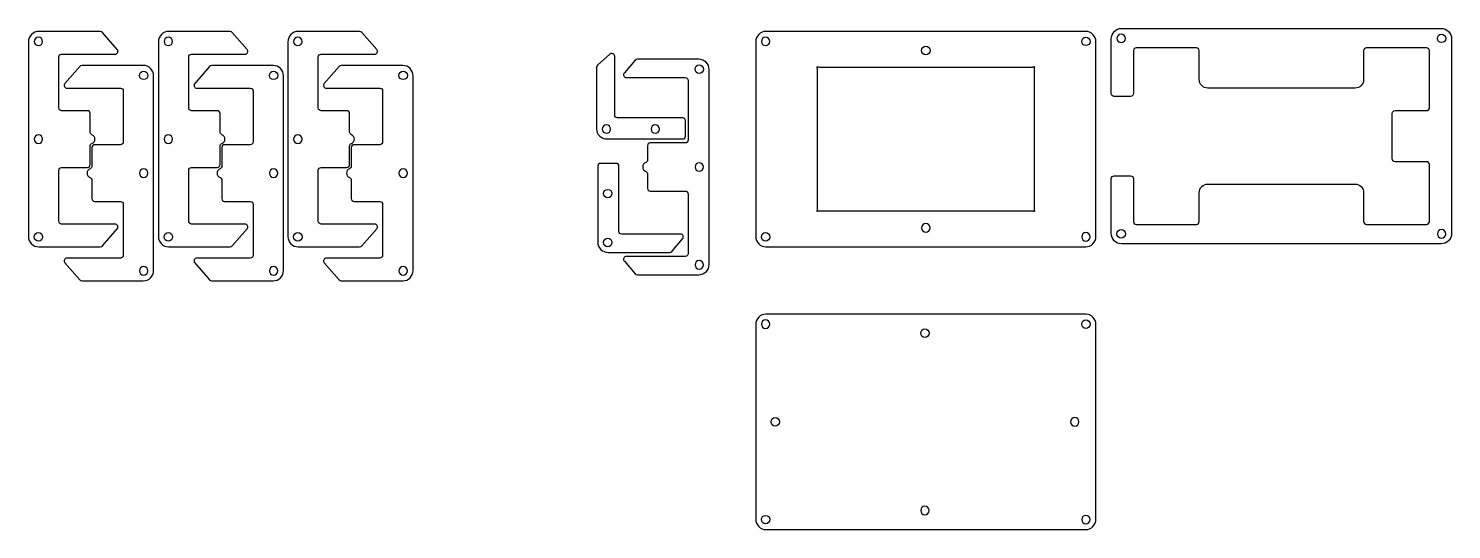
# Model space of a CAD drawing. Extents: x -126 to 376, y -281 to -104.
import ezdxf

# ---------------------------------------------------------------- set-up
doc = ezdxf.new("R2010")
doc.units = 0
doc.layers.add('DEFAULT', color=7, linetype='CONTINUOUS')
doc.layers.add('JOYSTICK_HULL', color=190, linetype='CONTINUOUS')

msp = doc.modelspace()

# ---------------------------------------------------------------- linework, layer by layer
at = {"layer": 'DEFAULT'}
for points in [[(-101.07, -105.14), (-122.77, -105.14, 0.414214), (-126.39, -108.75), (-126.39, -177.52, 0.414214), (-122.77, -181.14), (-101.07, -181.14, 0.21641), (-100.32, -180.79), (-95.07, -174.79, 0.644182), (-95.82, -173.13), (-114.68, -173.13, -0.414214), (-115.68, -172.13), (-115.68, -154.14, -0.414214), (-114.68, -153.14), (-105.62, -153.14, 0.414214), (-104.62, -152.14), (-104.62, -145.63, -0.306264), (-103.99, -144.7, 0.675927), (-103.99, -141.57, -0.306264), (-104.62, -140.65), (-104.62, -134.13, 0.414214), (-105.62, -133.13), (-114.68, -133.13, -0.414214), (-115.68, -132.13), (-115.68, -114.14, -0.414214), (-114.68, -113.14), (-95.82, -113.14, 0.644182), (-95.07, -111.49), (-100.32, -105.48, 0.21641)], [(-55.24, -105.14), (-76.94, -105.14, 0.414214), (-80.55, -108.75), (-80.55, -177.52, 0.414214), (-76.94, -181.14), (-55.24, -181.14, 0.21641), (-54.49, -180.79), (-49.24, -174.79, 0.644182), (-49.99, -173.13), (-68.85, -173.13, -0.414214), (-69.85, -172.13), (-69.85, -154.14, -0.414214), (-68.85, -153.14), (-59.78, -153.14, 0.414214), (-58.78, -152.14), (-58.78, -145.63, -0.306264), (-58.16, -144.7, 0.675927), (-58.16, -141.57, -0.306264), (-58.78, -140.65), (-58.78, -134.13, 0.414214), (-59.78, -133.13), (-68.85, -133.13, -0.414214), (-69.85, -132.13), (-69.85, -114.14, -0.414214), (-68.85, -113.14), (-49.99, -113.14, 0.644182), (-49.24, -111.49), (-54.49, -105.48, 0.21641)], [(-9.57, -105.14), (-31.27, -105.14, 0.414214), (-34.88, -108.75), (-34.88, -177.52, 0.414214), (-31.27, -181.14), (-9.57, -181.14, 0.21641), (-8.81, -180.79), (-3.56, -174.79, 0.644182), (-4.32, -173.13), (-23.17, -173.13, -0.414214), (-24.17, -172.13), (-24.17, -154.14, -0.414214), (-23.17, -153.14), (-14.11, -153.14, 0.414214), (-13.11, -152.14), (-13.11, -145.63, -0.306264), (-12.48, -144.7, 0.675927), (-12.48, -141.57, -0.306264), (-13.11, -140.65), (-13.11, -134.13, 0.414214), (-14.11, -133.13), (-23.17, -133.13, -0.414214), (-24.17, -132.13), (-24.17, -114.14, -0.414214), (-23.17, -113.14), (-4.32, -113.14, 0.644182), (-3.56, -111.49), (-8.81, -105.48, 0.21641)], [(133.73, -181.14), (246.51, -181.14, 0.414214), (250.12, -177.52), (250.12, -108.75, 0.414214), (246.51, -105.14), (133.73, -105.14, 0.414214), (130.12, -108.75), (130.12, -177.52, 0.414214)], [(354.64, -150.1), (354.64, -134.05, -0.414214), (355.64, -133.05), (366.75, -133.05, 0.414214), (367.75, -132.05), (367.75, -111.93, 0.414214), (366.75, -110.93), (345.56, -110.93, 0.414214), (344.56, -111.93), (344.56, -122.13, -0.414214), (341.56, -125.13), (289.56, -125.13, -0.414214), (286.56, -122.13), (286.56, -111.93, 0.414214), (285.56, -110.93), (264.37, -110.93, 0.414214), (263.37, -111.93), (263.37, -127.07, -0.414214), (262.37, -128.07), (256.56, -128.07, -0.414214), (255.56, -127.07), (255.56, -107.69, -0.414214), (259.17, -104.08), (371.95, -104.08, -0.414214), (375.56, -107.69), (375.56, -176.46, -0.414214), (371.95, -180.08), (259.17, -180.08, -0.414214), (255.56, -176.46), (255.56, -157.08, -0.414214), (256.56, -156.08), (262.37, -156.08, -0.414214), (263.37, -157.08), (263.37, -172.22, 0.414214), (264.37, -173.22), (285.56, -173.22, 0.414214), (286.56, -172.22), (286.56, -162.02, -0.414214), (289.56, -159.02), (341.56, -159.02, -0.414214), (344.56, -162.02), (344.56, -172.22, 0.414214), (345.56, -173.22), (366.75, -173.22, 0.414214), (367.75, -172.22), (367.75, -152.1, 0.414214), (366.75, -151.1), (355.64, -151.1, -0.414214)], [(105.37, -142.07), (105.37, -136.63, 0.414214), (104.37, -135.63), (81.39, -135.63, -0.414214), (80.39, -134.63), (80.39, -113.89, 0.644182), (78.73, -113.13), (74.31, -117, 0.21641), (73.96, -117.76), (73.96, -139.46, 0.414214), (77.58, -143.07), (104.37, -143.07, 0.414214)], [(91.95, -145.47), (91.95, -150.48, -0.306264), (91.32, -151.41, 0.675927), (91.32, -154.53, -0.306264), (91.95, -155.46), (91.95, -160.47, 0.414214), (92.95, -161.47), (105.28, -161.47, -0.414214), (106.28, -162.47), (106.28, -183.54, -0.414214), (105.28, -184.54), (84.54, -184.54, 0.644182), (83.79, -186.2), (87.66, -190.63, 0.21641), (88.41, -190.97), (110.11, -190.97, 0.414214), (113.72, -187.36), (113.72, -118.58, 0.414214), (110.11, -114.97), (88.41, -114.97, 0.21641), (87.66, -115.31), (83.79, -119.73, 0.644182), (84.54, -121.39), (105.28, -121.39, -0.414214), (106.28, -122.39), (106.28, -143.47, -0.414214), (105.28, -144.47), (92.95, -144.47, 0.414214)], [(-107.57, -193.14), (-85.87, -193.14, 0.414214), (-82.25, -189.52), (-82.25, -120.75, 0.414214), (-85.87, -117.14), (-107.57, -117.14, 0.21641), (-108.32, -117.48), (-113.57, -123.49, 0.644182), (-112.82, -125.14), (-93.96, -125.14, -0.414214), (-92.96, -126.14), (-92.96, -144.13, -0.414214), (-93.96, -145.13), (-103.03, -145.13, 0.414214), (-104.03, -146.13), (-104.03, -152.65, -0.306264), (-104.65, -153.57, 0.675927), (-104.65, -156.7, -0.306264), (-104.03, -157.63), (-104.03, -164.14, 0.414214), (-103.03, -165.14), (-93.96, -165.14, -0.414214), (-92.96, -166.14), (-92.96, -184.13, -0.414214), (-93.96, -185.13), (-112.82, -185.13, 0.644182), (-113.57, -186.79), (-108.32, -192.79, 0.21641)], [(-61.74, -193.14), (-40.03, -193.14, 0.414214), (-36.42, -189.52), (-36.42, -120.75, 0.414214), (-40.03, -117.14), (-61.74, -117.14, 0.21641), (-62.49, -117.48), (-67.74, -123.49, 0.644182), (-66.99, -125.14), (-48.13, -125.14, -0.414214), (-47.13, -126.14), (-47.13, -144.13, -0.414214), (-48.13, -145.13), (-57.19, -145.13, 0.414214), (-58.19, -146.13), (-58.19, -152.65, -0.306264), (-58.82, -153.57, 0.675927), (-58.82, -156.7, -0.306264), (-58.19, -157.63), (-58.19, -164.14, 0.414214), (-57.19, -165.14), (-48.13, -165.14, -0.414214), (-47.13, -166.14), (-47.13, -184.13, -0.414214), (-48.13, -185.13), (-66.99, -185.13, 0.644182), (-67.74, -186.79), (-62.49, -192.79, 0.21641)], [(-16.06, -193.14), (5.64, -193.14, 0.414214), (9.25, -189.52), (9.25, -120.75, 0.414214), (5.64, -117.14), (-16.06, -117.14, 0.21641), (-16.82, -117.48), (-22.07, -123.49, 0.644182), (-21.31, -125.14), (-2.46, -125.14, -0.414214), (-1.46, -126.14), (-1.46, -144.13, -0.414214), (-2.46, -145.13), (-11.52, -145.13, 0.414214), (-12.52, -146.13), (-12.52, -152.65, -0.306264), (-13.15, -153.57, 0.675927), (-13.15, -156.7, -0.306264), (-12.52, -157.63), (-12.52, -164.14, 0.414214), (-11.52, -165.14), (-2.46, -165.14, -0.414214), (-1.46, -166.14), (-1.46, -184.13, -0.414214), (-2.46, -185.13), (-21.31, -185.13, 0.644182), (-22.07, -186.79), (-16.82, -192.79, 0.21641)], [(80.87, -151.7), (75.43, -151.7, 0.414214), (74.43, -152.7), (74.43, -179.5, 0.414214), (78.04, -183.11), (99.74, -183.11, 0.21641), (100.5, -182.77), (104.36, -178.34, 0.644182), (103.61, -176.68), (82.87, -176.68, -0.414214), (81.87, -175.68), (81.87, -152.7, 0.414214)], [(133.73, -280.91), (246.51, -280.91, 0.414214), (250.12, -277.3), (250.12, -208.53, 0.414214), (246.51, -204.91), (133.73, -204.91, 0.414214), (130.12, -208.53), (130.12, -277.3, 0.414214)]]:
    msp.add_lwpolyline(points, format="xyb", close=True, dxfattribs=at)
at = {"layer": 'DEFAULT', "extrusion": (0, 0, -1)}
for centre in [(122.89, -108.64, 0), (77.05, -108.64, 0), (31.38, -108.64, 0), (-133.62, -108.64, 0), (-259.06, -107.58), (-77.46, -139.57, -12.06), (-94.71, -139.57, -12.06), (122.89, -143.14, 0), (77.05, -143.14, 0), (31.38, -143.14, 0), (85.75, -155.14, 0), (39.92, -155.14, 0), (-5.75, -155.14, 0), (-110.22, -152.97, -12.06), (-372.06, -176.58), (-246.62, -177.64, 0), (85.75, -189.64, 0), (39.92, -189.64, 0), (-5.75, -189.64, 0), (-110.22, -187.47, -12.06), (-133.62, -208.41, 0), (-246.62, -277.41, 0)]:
    msp.add_circle(centre, 1.5, dxfattribs=at)
at = {"layer": 'DEFAULT'}
for centre in [(246.62, -108.64, 0), (372.06, -107.58), (-85.75, -120.64, 0), (-39.92, -120.64, 0), (5.75, -120.64, 0), (110.22, -118.47, 12.06), (77.93, -162.36, 12.06), (259.06, -176.58), (-122.89, -177.64, 0), (-77.05, -177.64, 0), (-31.38, -177.64, 0), (77.93, -179.61, 12.06), (133.62, -177.64, 0), (246.62, -208.41, 0), (133.62, -277.41, 0)]:
    msp.add_circle(centre, 1.5, dxfattribs=at)
at = {"layer": 'JOYSTICK_HULL'}
msp.add_lwpolyline([(151.9, -118.28, 0.131096), (151.76, -117.78, -0.761671), (151.97, -117.58, 0.128595), (152.48, -117.71), (227.76, -117.71, 0.128595), (228.27, -117.58, -0.761671), (228.48, -117.78, 0.131096), (228.34, -118.28), (228.34, -167.99, 0.131096), (228.48, -168.49, -0.761671), (228.27, -168.7, 0.128595), (227.76, -168.56), (152.48, -168.56, 0.128595), (151.97, -168.7, -0.761671), (151.76, -168.49, 0.131096), (151.9, -167.99)], format="xyb", close=True, dxfattribs=at)
for centre in [(190.12, -111.83, 0), (189.83, -211.61, 0), (137.03, -242.91, 0)]:
    msp.add_circle(centre, 1.5, dxfattribs=at)
at = {"layer": 'JOYSTICK_HULL', "extrusion": (0, 0, -1)}
for centre in [(-190.12, -174.44, 0), (-242.64, -242.91, 0), (-189.83, -274.22, 0)]:
    msp.add_circle(centre, 1.5, dxfattribs=at)

doc.saveas('drawing.dxf')
